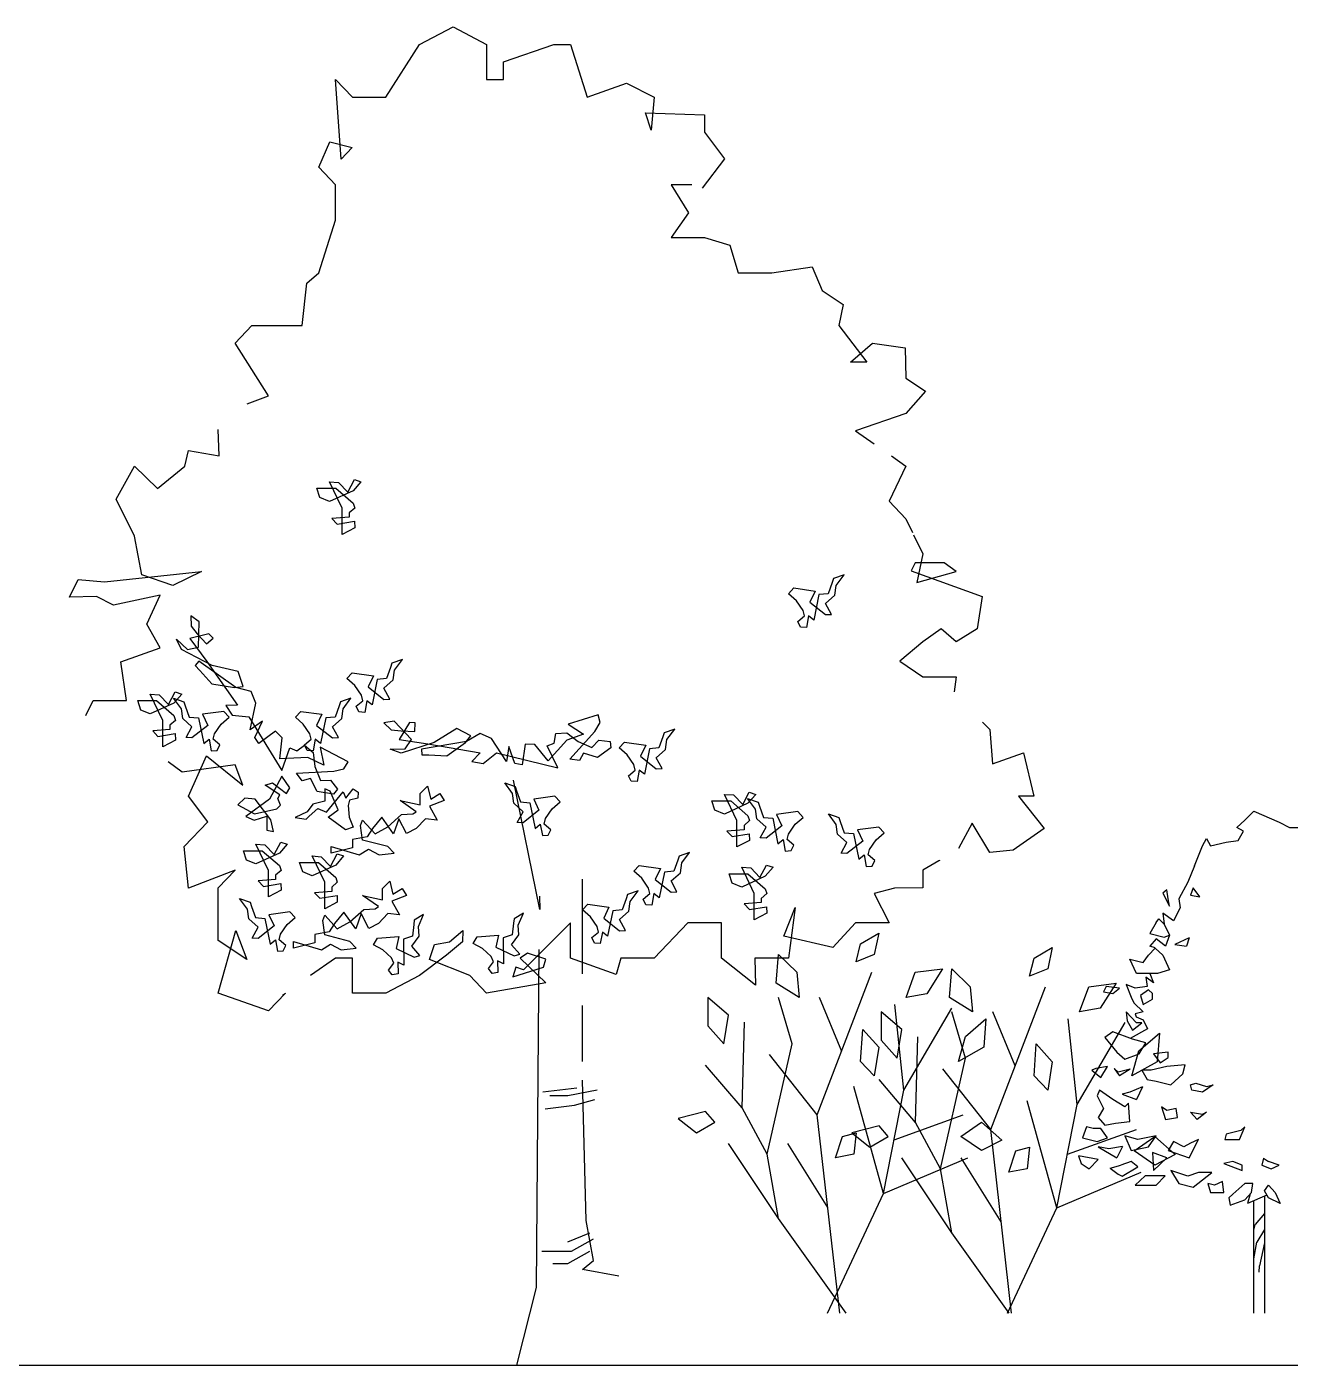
# Model space of a CAD drawing. Header units: millimetres. Extents: x 87938 to 265635, y 330093 to 434310.
# Drawn here: x 244082 to 254526, y 381523 to 392587 of the extents above; entities that cross this region are included whole.
import ezdxf

# ---------------------------------------------------------------- set-up
doc = ezdxf.new("R2010")
doc.units = ezdxf.units.MM
doc.layers.add('www.cad-blocks.net', color=7, linetype='Continuous')

# ---------------------------------------------------------------- blocks, each defined once
blk = doc.blocks.new('A$C0FE87C1D')
for p, q in [((2894, 10918), (3171, 11063)), ((3171, 11063), (3448, 10918)), ((2616, 10483), (2894, 10918)), ((3448, 10918), (3448, 10628)), ((3587, 10773), (4003, 10918)), ((4003, 10918), (4141, 10918)), ((4141, 10918), (4280, 10483)), ((3587, 10628), (3587, 10773)), ((2245, 9970), (2200, 10628)), ((2200, 10628), (2339, 10483)), ((3448, 10628), (3587, 10628)), ((4280, 10483), (4605, 10597)), ((4605, 10597), (4834, 10483)), ((2339, 10483), (2616, 10483)), ((4834, 10483), (4808, 10210)), ((4808, 10210), (4762, 10353)), ((4762, 10353), (5250, 10337)), ((5250, 10337), (5250, 10192)), ((5250, 10192), (5415, 9972)), ((2062, 9902), (2153, 10114)), ((2153, 10114), (2336, 10066)), ((2336, 10066), (2245, 9970)), ((5415, 9972), (5230, 9729)), ((2200, 9756), (2062, 9902)), ((2200, 9466), (2200, 9756)), ((5145, 9756), (4973, 9756)), ((4973, 9756), (5117, 9526)), ((5117, 9526), (4973, 9321)), ((2062, 9030), (2200, 9466)), ((4973, 9321), (5250, 9321)), ((5250, 9321), (5458, 9258)), ((5458, 9258), (5528, 9030)), ((5805, 9030), (6139, 9079)), ((6139, 9079), (6221, 8885)), ((1963, 8945), (2062, 9030)), ((5528, 9030), (5805, 9030)), ((1923, 8595), (1963, 8945)), ((6221, 8885), (6395, 8767)), ((6395, 8767), (6359, 8595)), ((1369, 8449), (1507, 8595)), ((1507, 8595), (1923, 8595)), ((6359, 8595), (6592, 8292)), ((1646, 8014), (1369, 8449)), ((6455, 8292), (6637, 8449)), ((6637, 8449), (6907, 8409)), ((6907, 8409), (6914, 8159)), ((6592, 8292), (6455, 8292)), ((6914, 8159), (7077, 8052)), ((1470, 7946), (1646, 8014)), ((7077, 8052), (6914, 7868)), ((6914, 7868), (6498, 7723)), ((1238, 7516), (1230, 7735)), ((6498, 7723), (6652, 7616)), ((953, 7433), (983, 7561)), ((983, 7561), (1238, 7516)), ((386, 7159), (537, 7433)), ((537, 7433), (727, 7248)), ((727, 7248), (953, 7433)), ((6914, 7433), (6775, 7142)), ((6794, 7517), (6914, 7433)), ((2254, 7086), (2150, 7303)), ((2150, 7303), (2225, 7298)), ((2301, 7217), (2356, 7321)), ((2410, 7303), (2345, 7229)), ((2356, 7321), (2410, 7303)), ((2071, 7172), (2046, 7249)), ((2046, 7249), (2202, 7249)), ((2345, 7229), (2150, 7140)), ((2202, 7249), (2345, 7126)), ((2225, 7298), (2301, 7217)), ((537, 6852), (386, 7159)), ((2150, 7140), (2071, 7172)), ((2254, 6868), (2254, 7086)), ((2358, 7086), (2312, 7045)), ((2345, 7126), (2358, 7086)), ((6775, 7142), (6914, 6997)), ((2312, 7011), (2170, 6999)), ((2170, 6999), (2214, 6953)), ((2214, 6953), (2356, 6976)), ((2312, 7045), (2312, 7011)), ((2356, 6976), (2358, 6922)), ((6914, 6997), (6968, 6883)), ((2358, 6922), (2254, 6868)), ((6977, 6864), (7053, 6707)), ((599, 6534), (537, 6852)), ((7053, 6707), (7004, 6470)), ((291, 6475), (1091, 6561)), ((855, 6445), (599, 6534)), ((1091, 6561), (855, 6445)), ((6403, 6534), (6316, 6504)), ((6338, 6446), (6403, 6534)), ((6992, 6633), (6959, 6566)), ((6959, 6566), (7546, 6355)), ((7231, 6633), (6992, 6633)), ((7004, 6470), (7330, 6561)), ((7330, 6561), (7231, 6633)), ((0, 6349), (71, 6494)), ((71, 6494), (291, 6475)), ((5944, 6377), (5988, 6425)), ((5988, 6425), (6163, 6400)), ((6306, 6469), (6273, 6377)), ((6316, 6504), (6306, 6469)), ((6327, 6366), (6338, 6446)), ((224, 6354), (0, 6349)), ((364, 6283), (224, 6354)), ((749, 6365), (364, 6283)), ((639, 6126), (749, 6365)), ((6010, 6320), (5944, 6377)), ((6064, 6240), (6010, 6320)), ((6163, 6400), (6119, 6309)), ((6119, 6309), (6251, 6205)), ((6195, 6370), (6152, 6159)), ((6273, 6377), (6195, 6370)), ((6251, 6297), (6327, 6366)), ((7546, 6355), (7503, 6088)), ((6075, 6194), (6064, 6240)), ((6299, 6207), (6251, 6297)), ((6251, 6205), (6299, 6207)), ((749, 5930), (639, 6126)), ((1072, 6144), (1003, 6194)), ((1003, 6194), (1005, 6110)), ((1005, 6110), (1057, 6045)), ((1067, 5936), (1072, 6144)), ((6021, 6148), (6075, 6194)), ((6043, 6102), (6021, 6148)), ((6092, 6099), (6043, 6102)), ((6108, 6194), (6092, 6099)), ((6152, 6159), (6108, 6194)), ((7205, 6088), (7053, 5980)), ((7330, 5980), (7205, 6088)), ((7503, 6088), (7330, 5980)), ((925, 5916), (886, 6003)), ((886, 6003), (975, 5917)), ((1153, 6046), (996, 6007)), ((996, 6007), (1137, 5816)), ((1057, 6045), (1134, 5962)), ((1134, 5962), (1187, 6010)), ((1187, 6010), (1153, 6046)), ((7053, 5980), (6864, 5820)), ((426, 5814), (749, 5930)), ((1181, 5784), (925, 5916)), ((975, 5917), (1067, 5936)), ((472, 5494), (426, 5814)), ((1069, 5819), (1039, 5785)), ((1039, 5785), (1079, 5744)), ((1376, 5601), (1069, 5819)), ((1137, 5816), (1389, 5456)), ((1396, 5735), (1181, 5784)), ((2655, 5768), (2622, 5676)), ((2666, 5803), (2655, 5768)), ((2753, 5833), (2666, 5803)), ((2688, 5745), (2753, 5833)), ((6864, 5820), (7053, 5690)), ((1079, 5744), (1178, 5634)), ((1435, 5611), (1396, 5735)), ((2294, 5676), (2338, 5724)), ((2359, 5619), (2294, 5676)), ((2338, 5724), (2513, 5699)), ((2513, 5699), (2469, 5607)), ((2545, 5669), (2502, 5458)), ((2622, 5676), (2545, 5669)), ((2600, 5596), (2677, 5665)), ((2677, 5665), (2688, 5745)), ((7053, 5690), (7330, 5690)), ((7330, 5690), (7312, 5567)), ((772, 5330), (668, 5548)), ((668, 5548), (743, 5543)), ((743, 5543), (819, 5462)), ((819, 5462), (874, 5566)), ((928, 5548), (863, 5474)), ((874, 5566), (928, 5548)), ((1178, 5634), (1365, 5601)), ((1365, 5601), (1435, 5611)), ((1501, 5568), (1376, 5601)), ((1540, 5472), (1501, 5568)), ((2414, 5539), (2359, 5619)), ((2425, 5493), (2414, 5539)), ((2469, 5607), (2600, 5504)), ((2649, 5506), (2600, 5596)), ((136, 5372), (195, 5494)), ((195, 5494), (472, 5494)), ((589, 5416), (564, 5494)), ((564, 5494), (720, 5494)), ((863, 5474), (668, 5385)), ((720, 5494), (863, 5370)), ((925, 5427), (860, 5514)), ((860, 5514), (946, 5484)), ((936, 5346), (925, 5427)), ((946, 5484), (957, 5450)), ((957, 5450), (990, 5358)), ((1389, 5456), (1292, 5454)), ((1292, 5454), (1346, 5375)), ((1494, 5252), (1540, 5472)), ((2229, 5450), (2197, 5358)), ((2240, 5484), (2229, 5450)), ((2327, 5514), (2240, 5484)), ((2251, 5346), (2262, 5427)), ((2262, 5427), (2327, 5514)), ((2370, 5447), (2425, 5493)), ((2392, 5401), (2370, 5447)), ((2458, 5493), (2441, 5397)), ((2502, 5458), (2458, 5493)), ((2600, 5504), (2649, 5506)), ((668, 5385), (589, 5416)), ((772, 5113), (772, 5330)), ((876, 5330), (830, 5290)), ((863, 5370), (876, 5330)), ((1012, 5277), (936, 5346)), ((990, 5358), (1068, 5351)), ((1068, 5351), (1111, 5140)), ((1275, 5405), (1100, 5381)), ((1100, 5381), (1144, 5289)), ((1253, 5300), (1319, 5358)), ((1319, 5358), (1275, 5405)), ((1346, 5375), (1484, 5361)), ((1484, 5361), (1756, 4915)), ((1596, 5324), (1494, 5252)), ((1532, 5189), (1596, 5324)), ((1868, 5358), (1912, 5405)), ((1933, 5300), (1868, 5358)), ((1912, 5405), (2087, 5381)), ((2087, 5381), (2043, 5289)), ((2119, 5351), (2076, 5140)), ((2197, 5358), (2119, 5351)), ((2175, 5277), (2251, 5346)), ((2441, 5397), (2392, 5401)), ((2683, 5325), (2599, 5310)), ((2827, 5173), (2683, 5325)), ((2810, 5312), (2726, 5173)), ((2859, 5310), (2810, 5312)), ((4371, 5377), (4123, 5300)), ((4342, 5240), (4388, 5312)), ((4388, 5312), (4371, 5377)), ((7547, 5317), (7607, 5254)), ((830, 5256), (688, 5244)), ((688, 5244), (732, 5198)), ((732, 5198), (874, 5221)), ((830, 5290), (830, 5256)), ((874, 5221), (876, 5167)), ((964, 5188), (1012, 5277)), ((1144, 5289), (1012, 5185)), ((1188, 5174), (1199, 5220)), ((1199, 5220), (1253, 5300)), ((1703, 5242), (1566, 5139)), ((1758, 5185), (1703, 5242)), ((1988, 5220), (1933, 5300)), ((1999, 5174), (1988, 5220)), ((2043, 5289), (2175, 5185)), ((2223, 5188), (2175, 5277)), ((2599, 5310), (2660, 5252)), ((2660, 5252), (2743, 5244)), ((2743, 5244), (2856, 5240)), ((2856, 5240), (2859, 5310)), ((3201, 5264), (3015, 5147)), ((3317, 5204), (3201, 5264)), ((3274, 5147), (3317, 5204)), ((3394, 5221), (3282, 5156)), ((3490, 5180), (3394, 5221)), ((4008, 5143), (4020, 5221)), ((4020, 5221), (4112, 5228)), ((4112, 5228), (4204, 5156)), ((4250, 5216), (4112, 5168)), ((4123, 5300), (4250, 5216)), ((4137, 5009), (4342, 5240)), ((4917, 5229), (4906, 5195)), ((5004, 5259), (4917, 5229)), ((4939, 5172), (5004, 5259)), ((7607, 5254), (7631, 4971)), ((876, 5167), (772, 5113)), ((1012, 5185), (964, 5188)), ((1111, 5140), (1155, 5174)), ((1155, 5174), (1171, 5079)), ((1242, 5128), (1188, 5174)), ((1220, 5082), (1242, 5128)), ((1566, 5139), (1532, 5189)), ((1740, 5012), (1758, 5185)), ((1756, 4915), (1823, 5103)), ((1823, 5103), (1881, 5079)), ((1881, 5079), (1944, 5126)), ((1944, 5128), (1999, 5174)), ((1966, 5082), (1944, 5128)), ((1944, 5126), (2014, 5066)), ((2032, 5174), (2015, 5079)), ((2076, 5140), (2032, 5174)), ((2303, 4988), (2073, 5109)), ((2073, 5109), (2103, 4960)), ((2175, 5185), (2223, 5188)), ((2651, 5093), (2775, 5095)), ((2741, 5059), (2651, 5093)), ((2726, 5173), (2962, 5138)), ((3015, 5147), (2741, 5059)), ((2775, 5095), (2827, 5173)), ((3282, 5156), (2911, 5093)), ((2911, 5093), (2913, 5047)), ((2962, 5138), (3394, 5062)), ((3119, 5038), (3274, 5147)), ((3613, 4992), (3490, 5180)), ((3633, 5115), (3613, 4992)), ((3683, 4974), (3633, 5115)), ((3767, 5133), (3743, 4962)), ((3847, 5131), (3767, 5133)), ((3956, 4996), (3847, 5131)), ((3950, 5119), (4008, 5143)), ((4037, 4939), (3950, 5119)), ((4112, 5168), (3956, 4996)), ((4204, 5156), (4319, 5107)), ((4319, 5107), (4377, 5168)), ((4475, 5105), (4365, 5023)), ((4377, 5168), (4469, 5156)), ((4469, 5156), (4475, 5105)), ((4545, 5103), (4589, 5150)), ((4610, 5045), (4545, 5103)), ((4589, 5150), (4764, 5126)), ((4764, 5126), (4720, 5034)), ((4796, 5096), (4753, 4885)), ((4873, 5103), (4796, 5096)), ((4851, 5022), (4928, 5091)), ((4906, 5195), (4873, 5103)), ((4928, 5091), (4939, 5172)), ((931, 4902), (816, 4988)), ((983, 4703), (1133, 5037)), ((1133, 5037), (1433, 4795)), ((1171, 5079), (1220, 5082)), ((1971, 5023), (1740, 5012)), ((2015, 5079), (1966, 5082)), ((2103, 4960), (1971, 5023)), ((2014, 5066), (2028, 4949)), ((2269, 4930), (2303, 4988)), ((2913, 5047), (2971, 5047)), ((2971, 5047), (3119, 5038)), ((3394, 5062), (3327, 4992)), ((3327, 4992), (3420, 4974)), ((3420, 4974), (3529, 5062)), ((3529, 5062), (4037, 4939)), ((4215, 4999), (4137, 5009)), ((4250, 5059), (4215, 4999)), ((4365, 5023), (4250, 5059)), ((4665, 4965), (4610, 5045)), ((4720, 5034), (4851, 4931)), ((4900, 4933), (4851, 5022)), ((7631, 4971), (7887, 5061)), ((7887, 5061), (7972, 4703)), ((1369, 4964), (931, 4902)), ((1433, 4795), (1369, 4964)), ((1755, 4870), (1653, 4678)), ((1821, 4773), (1755, 4870)), ((1878, 4893), (2186, 4911)), ((1925, 4830), (1878, 4893)), ((2028, 4949), (2075, 4834)), ((2186, 4911), (2269, 4930)), ((3743, 4962), (3683, 4974)), ((4621, 4873), (4676, 4919)), ((4643, 4827), (4621, 4873)), ((4676, 4919), (4665, 4965)), ((4709, 4919), (4692, 4824)), ((4753, 4885), (4709, 4919)), ((4851, 4931), (4900, 4933)), ((1619, 4794), (1679, 4814)), ((1739, 4716), (1619, 4794)), ((1679, 4814), (1794, 4726)), ((1794, 4726), (1821, 4773)), ((1992, 4849), (1925, 4830)), ((2048, 4742), (1992, 4849)), ((2075, 4834), (2159, 4836)), ((2155, 4745), (2111, 4766)), ((2111, 4766), (2112, 4664)), ((2159, 4836), (2215, 4762)), ((2215, 4762), (2184, 4722)), ((2286, 4688), (2346, 4764)), ((2346, 4764), (2387, 4738)), ((2899, 4725), (2961, 4786)), ((2961, 4786), (2987, 4679)), ((3662, 4725), (3598, 4813)), ((3598, 4813), (3684, 4783)), ((3888, 3766), (3670, 4837)), ((3684, 4783), (3695, 4748)), ((4692, 4824), (4643, 4827)), ((1143, 4491), (983, 4703)), ((1451, 4688), (1392, 4632)), ((1535, 4679), (1451, 4688)), ((1653, 4678), (1458, 4535)), ((1665, 4508), (1535, 4679)), ((1723, 4686), (1739, 4716)), ((1744, 4629), (1723, 4686)), ((2112, 4664), (2011, 4639)), ((2184, 4722), (2048, 4742)), ((2126, 4573), (2264, 4739)), ((2222, 4592), (2155, 4745)), ((2264, 4739), (2286, 4688)), ((2315, 4672), (2303, 4627)), ((2385, 4687), (2315, 4672)), ((2387, 4738), (2385, 4687)), ((2866, 4576), (2735, 4668)), ((2735, 4668), (2899, 4633)), ((2899, 4633), (2899, 4725)), ((3098, 4668), (2976, 4621)), ((2987, 4679), (3063, 4725)), ((3063, 4725), (3098, 4668)), ((3673, 4645), (3662, 4725)), ((3695, 4748), (3728, 4657)), ((3728, 4657), (3805, 4650)), ((3805, 4650), (3849, 4438)), ((4013, 4704), (3838, 4680)), ((3838, 4680), (3881, 4588)), ((3991, 4599), (4057, 4657)), ((4057, 4657), (4013, 4704)), ((5335, 4588), (5310, 4665)), ((5310, 4665), (5466, 4665)), ((5517, 4502), (5414, 4719)), ((5414, 4719), (5488, 4714)), ((5466, 4665), (5609, 4542)), ((5488, 4714), (5565, 4634)), ((5565, 4634), (5620, 4737)), ((5670, 4598), (5605, 4685)), ((5605, 4685), (5692, 4655)), ((5673, 4719), (5609, 4645)), ((5620, 4737), (5673, 4719)), ((5692, 4655), (5703, 4621)), ((7972, 4703), (7844, 4703)), ((7844, 4703), (8057, 4436)), ((1392, 4632), (1530, 4559)), ((1527, 4505), (1632, 4539)), ((1530, 4559), (1714, 4600)), ((1632, 4539), (1632, 4422)), ((1714, 4600), (1744, 4629)), ((1964, 4574), (1866, 4527)), ((1956, 4513), (1982, 4538)), ((2011, 4639), (1964, 4574)), ((1982, 4538), (2054, 4603)), ((2054, 4603), (2126, 4573)), ((2140, 4531), (2222, 4592)), ((2303, 4627), (2313, 4530)), ((2631, 4450), (2745, 4553)), ((2745, 4553), (2839, 4559)), ((2839, 4559), (2866, 4576)), ((2976, 4621), (3041, 4507)), ((3750, 4576), (3673, 4645)), ((3701, 4486), (3750, 4576)), ((3881, 4588), (3750, 4484)), ((3936, 4519), (3991, 4599)), ((5414, 4556), (5335, 4588)), ((5609, 4645), (5414, 4556)), ((5609, 4542), (5621, 4502)), ((5681, 4518), (5670, 4598)), ((5703, 4621), (5736, 4529)), ((6021, 4577), (5845, 4552)), ((5845, 4552), (5889, 4460)), ((6064, 4529), (6021, 4577)), ((6339, 4471), (6274, 4558)), ((6274, 4558), (6361, 4528)), ((9715, 4505), (9791, 4580)), ((9791, 4580), (9999, 4490)), ((949, 4289), (1143, 4491)), ((1458, 4535), (1527, 4505)), ((1687, 4413), (1665, 4508)), ((1866, 4527), (1956, 4513)), ((2283, 4427), (2140, 4531)), ((2344, 4448), (2283, 4427)), ((2313, 4530), (2344, 4448)), ((2406, 4461), (2423, 4505)), ((2423, 4341), (2406, 4461)), ((2423, 4505), (2526, 4392)), ((2504, 4438), (2460, 4369)), ((2581, 4530), (2504, 4438)), ((2526, 4392), (2631, 4450)), ((2680, 4392), (2581, 4530)), ((2724, 4518), (2680, 4392)), ((2787, 4396), (2724, 4518)), ((2866, 4438), (2787, 4396)), ((2943, 4518), (2866, 4438)), ((3041, 4507), (2943, 4518)), ((3750, 4484), (3701, 4486)), ((3849, 4438), (3892, 4473)), ((3892, 4473), (3909, 4378)), ((3925, 4473), (3936, 4519)), ((3980, 4427), (3925, 4473)), ((3958, 4381), (3980, 4427)), ((5576, 4427), (5433, 4416)), ((5517, 4284), (5517, 4502)), ((5621, 4502), (5576, 4461)), ((5576, 4461), (5576, 4427)), ((5758, 4449), (5681, 4518)), ((5709, 4359), (5758, 4449)), ((5736, 4529), (5813, 4522)), ((5889, 4460), (5758, 4357)), ((5813, 4522), (5856, 4311)), ((5944, 4391), (5999, 4472)), ((5999, 4472), (6064, 4529)), ((6350, 4390), (6339, 4471)), ((6361, 4528), (6372, 4494)), ((6372, 4494), (6405, 4402)), ((6690, 4449), (6514, 4425)), ((6734, 4402), (6690, 4449)), ((7461, 4480), (7348, 4271)), ((7607, 4238), (7461, 4480)), ((8057, 4436), (7802, 4257)), ((9650, 4444), (9715, 4505)), ((9704, 4414), (9650, 4444)), ((9999, 4490), (10086, 4444)), ((10086, 4444), (10195, 4444)), ((1632, 4422), (1687, 4413)), ((1693, 4222), (1748, 4325)), ((1748, 4325), (1801, 4308)), ((2460, 4369), (2340, 4346)), ((2340, 4346), (2340, 4277)), ((2631, 4287), (2423, 4341)), ((3909, 4378), (3958, 4381)), ((5433, 4416), (5477, 4370)), ((5477, 4370), (5620, 4393)), ((5621, 4339), (5517, 4284)), ((5620, 4393), (5621, 4339)), ((5758, 4357), (5709, 4359)), ((5856, 4311), (5900, 4345)), ((5900, 4345), (5917, 4250)), ((5933, 4345), (5944, 4391)), ((5988, 4299), (5933, 4345)), ((6427, 4321), (6350, 4390)), ((6378, 4232), (6427, 4321)), ((6405, 4402), (6482, 4395)), ((6558, 4333), (6427, 4229)), ((6482, 4395), (6525, 4184)), ((6514, 4425), (6558, 4333)), ((6613, 4264), (6668, 4344)), ((6668, 4344), (6734, 4402)), ((9366, 4293), (9399, 4354)), ((9399, 4354), (9432, 4293)), ((9432, 4293), (9562, 4324)), ((9562, 4324), (9661, 4339)), ((9661, 4339), (9704, 4414)), ((983, 3944), (949, 4289)), ((1463, 4176), (1438, 4253)), ((1438, 4253), (1594, 4253)), ((1646, 4090), (1542, 4308)), ((1542, 4308), (1616, 4302)), ((1737, 4233), (1542, 4144)), ((1594, 4253), (1737, 4130)), ((1616, 4302), (1693, 4222)), ((1801, 4308), (1737, 4233)), ((2111, 3992), (2007, 4210)), ((2007, 4210), (2081, 4204)), ((2081, 4204), (2158, 4124)), ((2158, 4124), (2213, 4227)), ((2164, 4233), (2164, 4287)), ((2164, 4287), (2395, 4220)), ((2340, 4277), (2164, 4233)), ((2266, 4210), (2202, 4135)), ((2213, 4227), (2266, 4210)), ((2395, 4220), (2471, 4266)), ((2471, 4266), (2559, 4220)), ((2559, 4220), (2683, 4233)), ((2683, 4233), (2631, 4287)), ((5039, 4209), (5028, 4175)), ((5126, 4239), (5039, 4209)), ((5061, 4152), (5126, 4239)), ((5917, 4250), (5966, 4254)), ((5966, 4254), (5988, 4299)), ((6427, 4229), (6378, 4232)), ((6525, 4184), (6569, 4218)), ((6569, 4218), (6586, 4123)), ((6602, 4218), (6613, 4264)), ((6657, 4172), (6602, 4218)), ((7802, 4257), (7607, 4238)), ((9301, 4128), (9366, 4293)), ((1542, 4144), (1463, 4176)), ((1737, 4130), (1749, 4090)), ((1928, 4078), (1903, 4155)), ((1903, 4155), (2059, 4155)), ((2202, 4135), (2007, 4046)), ((2059, 4155), (2202, 4032)), ((4666, 4083), (4710, 4130)), ((4710, 4130), (4885, 4106)), ((4885, 4106), (4842, 4014)), ((5028, 4175), (4995, 4083)), ((5050, 4071), (5061, 4152)), ((5661, 3899), (5557, 4116)), ((5557, 4116), (5632, 4111)), ((5632, 4111), (5708, 4031)), ((5708, 4031), (5763, 4134)), ((5817, 4116), (5752, 4042)), ((5763, 4134), (5817, 4116)), ((6586, 4123), (6635, 4126)), ((6635, 4126), (6657, 4172)), ((7187, 4169), (7053, 4092)), ((7194, 4172), (7187, 4169)), ((9301, 4128), (9246, 3992)), ((1369, 4092), (983, 3944)), ((1230, 3947), (1369, 4092)), ((1704, 4015), (1561, 4004)), ((1561, 4004), (1605, 3958)), ((1646, 3872), (1646, 4090)), ((1749, 4090), (1704, 4050)), ((1704, 4050), (1704, 4015)), ((2007, 4046), (1928, 4078)), ((2111, 3774), (2111, 3992)), ((2214, 3992), (2169, 3952)), ((2202, 4032), (2214, 3992)), ((2587, 3940), (2649, 4002)), ((2649, 4002), (2674, 3894)), ((4240, 3235), (4240, 4018)), ((4732, 4026), (4666, 4083)), ((4787, 3945), (4732, 4026)), ((4842, 4014), (4973, 3911)), ((4918, 4076), (4875, 3865)), ((4995, 4083), (4918, 4076)), ((4973, 4003), (5050, 4071)), ((5022, 3913), (4973, 4003)), ((5478, 3985), (5453, 4062)), ((5453, 4062), (5609, 4062)), ((5557, 3953), (5478, 3985)), ((5752, 4042), (5557, 3953)), ((5609, 4062), (5752, 3939)), ((7053, 4092), (7053, 3947)), ((9246, 3992), (9170, 3856)), ((1230, 3511), (1230, 3947)), ((1605, 3958), (1748, 3981)), ((1749, 3927), (1646, 3872)), ((1748, 3981), (1749, 3927)), ((2169, 3917), (2026, 3906)), ((2026, 3906), (2070, 3860)), ((2070, 3860), (2213, 3883)), ((2169, 3952), (2169, 3917)), ((2213, 3883), (2214, 3829)), ((2554, 3791), (2423, 3883)), ((2423, 3883), (2587, 3848)), ((2587, 3848), (2587, 3940)), ((2786, 3883), (2664, 3837)), ((2674, 3894), (2751, 3940)), ((2751, 3940), (2786, 3883)), ((3885, 3877), (3888, 3766)), ((4613, 3891), (4602, 3856)), ((4700, 3921), (4613, 3891)), ((4635, 3833), (4700, 3921)), ((4743, 3853), (4798, 3899)), ((4798, 3899), (4787, 3945)), ((4831, 3899), (4814, 3804)), ((4875, 3865), (4831, 3899)), ((4973, 3911), (5022, 3913)), ((5661, 3681), (5661, 3899)), ((5765, 3899), (5719, 3858)), ((5752, 3939), (5765, 3899)), ((6821, 3944), (6651, 3900)), ((6651, 3900), (6775, 3657)), ((7053, 3947), (6821, 3944)), ((9072, 3931), (9039, 3901)), ((9039, 3901), (9094, 3796)), ((9082, 3856), (9072, 3931)), ((9290, 3947), (9268, 3886)), ((9268, 3886), (9344, 3871)), ((9344, 3871), (9290, 3947)), ((1472, 3769), (1407, 3857)), ((1407, 3857), (1494, 3827)), ((1483, 3689), (1472, 3769)), ((1494, 3827), (1505, 3792)), ((1505, 3792), (1538, 3701)), ((2214, 3829), (2111, 3774)), ((2319, 3666), (2433, 3768)), ((2433, 3768), (2527, 3774)), ((2527, 3774), (2554, 3791)), ((2664, 3837), (2729, 3722)), ((4240, 3764), (4284, 3812)), ((4306, 3707), (4240, 3764)), ((4284, 3812), (4460, 3787)), ((4460, 3787), (4416, 3695)), ((4569, 3764), (4492, 3757)), ((4602, 3856), (4569, 3764)), ((4624, 3753), (4635, 3833)), ((4765, 3807), (4743, 3853)), ((4814, 3804), (4765, 3807)), ((5719, 3824), (5577, 3813)), ((5577, 3813), (5621, 3767)), ((5621, 3767), (5763, 3790)), ((5719, 3858), (5719, 3824)), ((5763, 3790), (5765, 3736)), ((5906, 3546), (5998, 3785)), ((5998, 3785), (5943, 3366)), ((9094, 3796), (9082, 3856)), ((9181, 3781), (9126, 3675)), ((9170, 3856), (9181, 3781)), ((1560, 3620), (1483, 3689)), ((1538, 3701), (1615, 3694)), ((1615, 3694), (1658, 3482)), ((1823, 3748), (1647, 3724)), ((1647, 3724), (1691, 3632)), ((1801, 3643), (1867, 3701)), ((1867, 3701), (1823, 3748)), ((2094, 3676), (2111, 3720)), ((2111, 3557), (2094, 3676)), ((2111, 3720), (2214, 3607)), ((2192, 3653), (2148, 3584)), ((2269, 3745), (2192, 3653)), ((2214, 3607), (2319, 3666)), ((2368, 3607), (2269, 3745)), ((2411, 3733), (2368, 3607)), ((2475, 3611), (2411, 3733)), ((2554, 3653), (2475, 3611)), ((2631, 3733), (2554, 3653)), ((2729, 3722), (2631, 3733)), ((2850, 3679), (2847, 3643)), ((2928, 3727), (2850, 3679)), ((2884, 3627), (2928, 3727)), ((3671, 3654), (3659, 3558)), ((3675, 3690), (3671, 3654)), ((3753, 3738), (3675, 3690)), ((3709, 3639), (3753, 3738)), ((4141, 3657), (3754, 3269)), ((4141, 3366), (4141, 3657)), ((4361, 3627), (4306, 3707)), ((4416, 3695), (4547, 3592)), ((4492, 3757), (4449, 3546)), ((4547, 3684), (4624, 3753)), ((4596, 3594), (4547, 3684)), ((5112, 3657), (4834, 3366)), ((5389, 3657), (5112, 3657)), ((5389, 3366), (5389, 3657)), ((5765, 3736), (5661, 3681)), ((6498, 3657), (6310, 3453)), ((6775, 3657), (6498, 3657)), ((8984, 3660), (8930, 3569)), ((8984, 3660), (9006, 3690)), ((9050, 3645), (9006, 3690)), ((9039, 3736), (9050, 3645)), ((9126, 3675), (9039, 3736)), ((1230, 3076), (1375, 3593)), ((1375, 3593), (1467, 3354)), ((1511, 3530), (1560, 3620)), ((1691, 3632), (1560, 3528)), ((1735, 3517), (1746, 3563)), ((1746, 3563), (1801, 3643)), ((2148, 3584), (2028, 3561)), ((2028, 3561), (2028, 3492)), ((2319, 3502), (2111, 3557)), ((2546, 3531), (2723, 3545)), ((2723, 3545), (2700, 3446)), ((2835, 3546), (2761, 3523)), ((2831, 3463), (2891, 3547)), ((2847, 3643), (2835, 3546)), ((2891, 3547), (2884, 3627)), ((3141, 3499), (3252, 3593)), ((3252, 3593), (3250, 3499)), ((3338, 3487), (3371, 3542)), ((3371, 3542), (3547, 3556)), ((3547, 3556), (3524, 3457)), ((3659, 3558), (3585, 3534)), ((3655, 3474), (3715, 3558)), ((3715, 3558), (3709, 3639)), ((4317, 3535), (4372, 3581)), ((4372, 3581), (4361, 3627)), ((4405, 3581), (4388, 3485)), ((4449, 3546), (4405, 3581)), ((4547, 3592), (4596, 3594)), ((6310, 3453), (5906, 3546)), ((6540, 3484), (6691, 3572)), ((6691, 3572), (6653, 3395)), ((8930, 3569), (9050, 3539)), ((9050, 3645), (9094, 3554)), ((9050, 3539), (9094, 3554)), ((9094, 3554), (9061, 3464)), ((1467, 3354), (1230, 3511)), ((1560, 3528), (1511, 3530)), ((1658, 3482), (1702, 3517)), ((1702, 3517), (1719, 3422)), ((1790, 3471), (1735, 3517)), ((1768, 3425), (1790, 3471)), ((1852, 3448), (1852, 3502)), ((1852, 3502), (2083, 3435)), ((2028, 3492), (1852, 3448)), ((2083, 3435), (2159, 3481)), ((2159, 3481), (2247, 3435)), ((2247, 3435), (2371, 3448)), ((2371, 3448), (2319, 3502)), ((2514, 3475), (2546, 3531)), ((2590, 3433), (2514, 3475)), ((2661, 3367), (2590, 3433)), ((2700, 3446), (2850, 3373)), ((2761, 3523), (2764, 3307)), ((2897, 3386), (2831, 3463)), ((2977, 3354), (3017, 3478)), ((3017, 3478), (3141, 3499)), ((3250, 3499), (3117, 3391)), ((3415, 3445), (3338, 3487)), ((3486, 3378), (3415, 3445)), ((3524, 3457), (3675, 3385)), ((3585, 3534), (3588, 3319)), ((3722, 3397), (3655, 3474)), ((3860, 642), (3882, 3437)), ((4339, 3489), (4317, 3535)), ((4388, 3485), (4339, 3489)), ((6503, 3336), (6540, 3484)), ((7974, 3364), (8124, 3453)), ((8124, 3453), (8087, 3276)), ((8919, 3389), (8974, 3449)), ((8984, 3524), (8930, 3464)), ((8976, 3451), (8930, 3464)), ((8974, 3449), (9039, 3389)), ((9061, 3464), (8984, 3524)), ((9255, 3534), (9137, 3479)), ((9137, 3479), (9235, 3464)), ((9255, 3534), (9235, 3464)), ((1719, 3422), (1768, 3425)), ((2200, 3366), (1992, 3221)), ((2339, 3366), (2200, 3366)), ((2339, 3076), (2339, 3366)), ((2638, 3267), (2682, 3324)), ((2682, 3324), (2661, 3367)), ((2764, 3307), (2714, 3331)), ((2714, 3331), (2718, 3235)), ((2850, 3373), (2897, 3386)), ((3117, 3391), (2894, 3221)), ((3310, 3221), (2977, 3354)), ((3463, 3279), (3506, 3336)), ((3506, 3336), (3486, 3378)), ((3588, 3319), (3538, 3343)), ((3538, 3343), (3542, 3246)), ((3675, 3385), (3722, 3397)), ((3787, 3407), (3725, 3366)), ((3725, 3366), (3938, 3162)), ((3939, 3356), (3787, 3407)), ((3919, 3292), (3939, 3356)), ((4520, 3230), (4141, 3366)), ((4557, 3366), (4520, 3230)), ((4834, 3366), (4557, 3366)), ((5671, 3141), (5389, 3366)), ((5943, 3366), (5666, 3366)), ((5666, 3366), (5671, 3141)), ((5843, 3159), (5862, 3395)), ((5862, 3395), (6013, 3248)), ((6653, 3395), (6503, 3336)), ((7936, 3217), (7974, 3364)), ((8821, 3238), (8766, 3358)), ((8766, 3358), (8875, 3328)), ((8875, 3328), (8919, 3389)), ((9039, 3389), (9094, 3268)), ((2894, 3221), (2616, 3076)), ((2669, 3227), (2638, 3267)), ((2718, 3235), (2669, 3227)), ((3448, 3076), (3310, 3221)), ((3494, 3239), (3463, 3279)), ((3542, 3246), (3494, 3239)), ((3689, 3292), (3664, 3210)), ((3664, 3210), (3919, 3292)), ((3754, 3269), (3689, 3292)), ((6013, 3248), (6032, 3041)), ((6182, 2069), (6634, 3248)), ((6917, 3041), (6992, 3248)), ((6992, 3248), (7218, 3277)), ((7218, 3277), (7087, 3071)), ((7276, 3040), (7295, 3276)), ((7295, 3276), (7446, 3128)), ((8087, 3276), (7936, 3217)), ((8995, 3238), (8821, 3238)), ((8930, 3238), (8962, 3162)), ((9094, 3268), (8995, 3238)), ((3938, 3162), (3448, 3076)), ((6032, 3041), (5843, 3159)), ((7446, 3128), (7465, 2922)), ((7616, 1949), (8068, 3128)), ((8350, 2922), (8426, 3128)), ((8426, 3128), (8652, 3158)), ((8652, 3158), (8520, 2952)), ((8570, 3132), (8548, 3087)), ((8679, 3117), (8570, 3132)), ((8624, 3072), (8679, 3117)), ((8810, 3117), (8734, 3147)), ((8734, 3147), (8777, 3042)), ((8908, 3132), (8810, 3117)), ((8919, 3102), (8854, 3057)), ((8962, 3162), (8897, 3208)), ((8897, 3208), (8908, 3132)), ((8952, 3072), (8919, 3102)), ((1646, 2931), (1230, 3076)), ((1785, 3076), (1646, 2931)), ((1761, 3060), (1785, 3076)), ((2616, 3076), (2339, 3076)), ((5278, 3041), (5278, 2806)), ((5448, 2894), (5278, 3041)), ((5975, 2658), (5862, 3041)), ((6384, 2593), (6201, 3041)), ((7087, 3071), (6917, 3041)), ((7465, 2922), (7276, 3040)), ((8548, 3087), (8624, 3072)), ((8777, 3042), (8799, 2997)), ((8799, 2997), (8875, 2921)), ((8854, 3057), (8875, 2981)), ((8875, 2981), (8952, 3027)), ((8952, 3027), (8952, 3072)), ((4240, 2512), (4240, 2975)), ((5410, 2658), (5448, 2894)), ((6711, 2922), (6711, 2686)), ((6881, 2775), (6711, 2922)), ((6898, 2275), (6823, 2982)), ((6898, 2275), (7294, 2953)), ((7408, 2539), (7295, 2922)), ((7817, 2474), (7634, 2922)), ((8520, 2952), (8350, 2922)), ((8821, 2830), (8734, 2921)), ((8734, 2921), (8744, 2846)), ((8875, 2921), (8810, 2906)), ((8810, 2906), (8819, 2881)), ((8819, 2881), (8876, 2856)), ((5278, 2806), (5410, 2658)), ((5561, 2128), (5580, 2835)), ((6540, 2511), (6559, 2776)), ((6559, 2776), (6691, 2629)), ((6843, 2539), (6881, 2775)), ((7407, 2717), (7576, 2864)), ((7576, 2864), (7558, 2629)), ((8331, 2156), (8256, 2863)), ((8331, 2156), (8727, 2834)), ((8744, 2846), (8788, 2770)), ((8910, 2782), (8769, 2701)), ((8788, 2770), (8864, 2830)), ((8864, 2830), (8821, 2830)), ((8876, 2856), (8910, 2782)), ((5768, 1744), (5975, 2658)), ((6711, 2686), (6843, 2539)), ((6994, 2008), (7013, 2716)), ((7350, 2511), (7407, 2717)), ((7974, 2392), (7992, 2657)), ((7992, 2657), (8124, 2509)), ((8624, 2755), (8559, 2710)), ((8559, 2710), (8657, 2589)), ((8788, 2695), (8624, 2755)), ((8897, 2665), (8788, 2695)), ((8840, 2598), (9010, 2745)), ((8842, 2574), (8897, 2665)), ((9010, 2745), (8991, 2509)), ((6182, 2069), (5787, 2570)), ((6691, 2629), (6653, 2393)), ((7558, 2629), (7350, 2511)), ((8657, 2589), (8723, 2529)), ((8723, 2529), (8842, 2574)), ((8783, 2392), (8840, 2598)), ((9082, 2589), (8962, 2574)), ((8962, 2574), (9017, 2499)), ((9082, 2544), (9082, 2589)), ((5561, 2128), (5259, 2481)), ((6653, 2393), (6540, 2511)), ((7201, 1625), (7408, 2539)), ((7616, 1949), (7220, 2451)), ((8124, 2509), (8087, 2274)), ((8483, 2453), (8450, 2438)), ((8450, 2438), (8526, 2378)), ((8581, 2469), (8483, 2453)), ((8526, 2378), (8581, 2469)), ((8668, 2423), (8635, 2453)), ((8635, 2453), (8679, 2393)), ((8769, 2447), (8668, 2423)), ((8769, 2447), (8679, 2393)), ((8991, 2509), (8783, 2392)), ((8864, 2438), (8908, 2363)), ((8941, 2438), (8864, 2438)), ((9072, 2469), (8941, 2438)), ((9017, 2499), (9082, 2544)), ((9224, 2484), (9072, 2469)), ((9202, 2408), (9224, 2484)), ((4271, 1198), (4240, 2358)), ((6994, 2008), (6692, 2362)), ((8087, 2274), (7974, 2392)), ((8908, 2363), (8984, 2348)), ((8984, 2348), (9104, 2318)), ((9104, 2318), (9202, 2408)), ((9268, 2318), (9312, 2333)), ((9312, 2333), (9399, 2303)), ((3913, 2260), (4194, 2292)), ((3970, 2229), (4119, 2229)), ((4119, 2229), (4362, 2276)), ((6729, 1420), (6484, 2304)), ((6729, 1420), (6898, 2275)), ((8515, 2273), (8494, 2227)), ((8494, 2227), (8548, 2122)), ((8624, 2197), (8515, 2273)), ((8766, 2258), (8701, 2242)), ((8701, 2242), (8821, 2197)), ((8871, 2301), (8766, 2258)), ((8871, 2301), (8821, 2197)), ((9279, 2273), (9268, 2318)), ((9366, 2258), (9279, 2273)), ((9453, 2318), (9366, 2258)), ((9399, 2303), (9453, 2318)), ((3932, 2119), (4175, 2150)), ((4175, 2150), (4344, 2197)), ((5768, 1744), (5561, 2128)), ((8162, 1301), (7917, 2185)), ((8162, 1301), (8331, 2156)), ((8548, 2122), (8504, 2047)), ((8723, 2137), (8624, 2197)), ((8755, 2167), (8723, 2137)), ((8766, 2016), (8755, 2167)), ((9028, 2137), (9061, 2031)), ((9072, 2107), (9028, 2137)), ((9148, 2122), (9072, 2107)), ((9159, 2047), (9148, 2122)), ((5259, 2098), (5033, 2039)), ((5033, 2039), (5184, 1921)), ((5184, 1921), (5335, 2010)), ((5335, 2010), (5259, 2098)), ((6367, 431), (6182, 2069)), ((6817, 1864), (7388, 2069)), ((7201, 1625), (6994, 2008)), ((7369, 1892), (7539, 2010)), ((7539, 2010), (7708, 1862)), ((8504, 2047), (8559, 1986)), ((8559, 1986), (8646, 2001)), ((8646, 2001), (8766, 2016)), ((9061, 2031), (9159, 2047)), ((9268, 2091), (9366, 2076)), ((9322, 2031), (9268, 2091)), ((9399, 2091), (9322, 2031)), ((9366, 2076), (9399, 2091)), ((6333, 1715), (6390, 1892)), ((6390, 1892), (6503, 1921)), ((6692, 1979), (6467, 1920)), ((6467, 1920), (6617, 1802)), ((6503, 1921), (6484, 1744)), ((6617, 1802), (6768, 1891)), ((6768, 1891), (6692, 1979)), ((7539, 1774), (7369, 1892)), ((7786, 431), (7616, 1949)), ((8250, 1745), (8821, 1949)), ((8406, 1971), (8374, 1880)), ((8461, 1956), (8406, 1971)), ((8526, 1956), (8461, 1956)), ((8581, 1880), (8526, 1956)), ((8723, 1896), (8777, 1775)), ((8832, 1865), (8723, 1896)), ((8802, 1772), (8972, 1891)), ((8984, 1896), (8832, 1865)), ((8919, 1805), (8984, 1896)), ((8972, 1891), (9141, 1743)), ((9562, 1911), (9551, 1865)), ((9682, 1941), (9562, 1911)), ((9671, 1865), (9715, 1971)), ((9715, 1971), (9682, 1941)), ((5862, 1214), (5448, 1833)), ((6268, 1304), (5938, 1833)), ((7708, 1862), (7539, 1774)), ((7766, 1596), (7823, 1772)), ((7823, 1772), (7936, 1802)), ((7936, 1802), (7917, 1625)), ((8374, 1880), (8494, 1850)), ((8494, 1850), (8581, 1880)), ((8592, 1790), (8504, 1805)), ((8504, 1805), (8657, 1715)), ((8705, 1807), (8592, 1790)), ((8705, 1807), (8657, 1715)), ((8777, 1775), (8919, 1805)), ((8972, 1655), (8802, 1772)), ((9126, 1850), (9082, 1775)), ((9082, 1775), (9257, 1715)), ((9213, 1805), (9126, 1850)), ((9268, 1835), (9213, 1805)), ((9257, 1715), (9333, 1865)), ((9333, 1865), (9268, 1835)), ((9551, 1865), (9671, 1865)), ((5862, 1214), (5768, 1744)), ((6484, 1744), (6333, 1715)), ((6729, 1420), (7426, 1715)), ((7295, 1095), (6881, 1714)), ((7702, 1185), (7371, 1714)), ((8504, 1700), (8341, 1730)), ((8341, 1730), (8363, 1669)), ((8363, 1669), (8428, 1624)), ((8428, 1624), (8504, 1700)), ((8777, 1685), (8690, 1654)), ((8832, 1639), (8777, 1685)), ((9072, 1715), (8952, 1760)), ((8952, 1760), (8962, 1609)), ((8962, 1609), (9072, 1715)), ((9141, 1743), (8972, 1655)), ((9617, 1685), (9541, 1669)), ((9541, 1669), (9693, 1609)), ((9693, 1654), (9617, 1685)), ((9871, 1712), (9857, 1654)), ((9871, 1712), (9911, 1685)), ((9999, 1654), (9911, 1685)), ((7295, 1095), (7201, 1625)), ((7917, 1625), (7766, 1596)), ((8162, 1301), (8859, 1596)), ((8604, 1628), (8690, 1654)), ((8604, 1628), (8668, 1579)), ((8668, 1579), (8701, 1564)), ((8701, 1564), (8832, 1639)), ((8891, 1566), (8808, 1490)), ((9057, 1566), (8891, 1566)), ((8983, 1490), (9057, 1566)), ((9246, 1564), (9104, 1609)), ((9104, 1609), (9170, 1503)), ((9333, 1594), (9246, 1564)), ((9290, 1473), (9442, 1594)), ((9442, 1594), (9333, 1594)), ((9693, 1609), (9693, 1654)), ((9857, 1654), (9933, 1624)), ((9933, 1624), (9999, 1654)), ((8808, 1490), (8983, 1490)), ((9170, 1503), (9290, 1473)), ((9410, 1503), (9432, 1428)), ((9464, 1488), (9410, 1503)), ((9530, 1519), (9464, 1488)), ((9541, 1428), (9530, 1519)), ((9715, 1503), (9617, 1413)), ((9781, 1503), (9715, 1503)), ((9770, 1428), (9781, 1503)), ((9879, 1443), (9911, 1488)), ((9911, 1383), (9879, 1443)), ((9911, 1488), (9966, 1428)), ((6266, 431), (6729, 1420)), ((9432, 1428), (9541, 1428)), ((9617, 1413), (9584, 1383)), ((9584, 1383), (9595, 1323)), ((9595, 1323), (9715, 1368)), ((9715, 1368), (9770, 1428)), ((9760, 1417), (9737, 1338)), ((9898, 1407), (9737, 1338)), ((9791, 431), (9791, 1361)), ((9879, 1398), (9879, 431)), ((10009, 1338), (9911, 1383)), ((9966, 1428), (10009, 1338)), ((7755, 431), (8162, 1301)), ((9879, 1254), (9802, 1165)), ((4332, 866), (4271, 1198)), ((6421, 431), (5862, 1214)), ((9791, 1122), (9802, 1165)), ((9879, 1123), (9814, 1018)), ((4119, 1019), (4302, 1096)), ((4149, 942), (4332, 1045)), ((7769, 431), (7295, 1095)), ((9791, 880), (9814, 1018)), ((9879, 1013), (9837, 821)), ((3906, 942), (4149, 942)), ((4119, 840), (4302, 942)), ((3997, 840), (4119, 840)), ((4240, 793), (4332, 866)), ((4541, 736), (4240, 793)), ((9834, 769), (9837, 821)), ((3699, 0), (3860, 642))]:
    blk.add_line(p, q)
blk = doc.blocks.new('format')
at = {"layer": 'www.cad-blocks.net', "color": 155, "true_color": 0x546d8e}
blk.add_line((102854, 381523), (265635, 381523), dxfattribs=at)

msp = doc.modelspace()

# ---------------------------------------------------------------- block references
msp.add_blockref('A$C0FE87C1D', (244435, 381523))
at = {"layer": 'www.cad-blocks.net'}
msp.add_blockref('format', (0, 0), dxfattribs=at)

doc.saveas('drawing.dxf')
